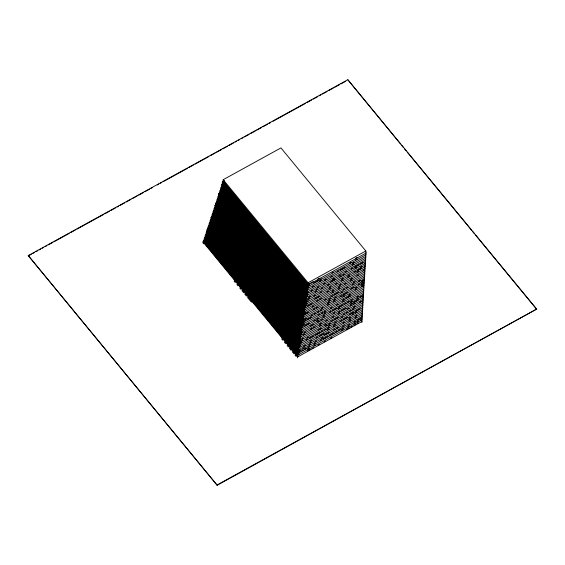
<?xml version="1.0" encoding="UTF-8"?>
<svg xmlns="http://www.w3.org/2000/svg" width="565" height="565" viewBox="0 0 565 565"><rect width="100%" height="100%" fill="white"/><g stroke="black" fill="none" stroke-linecap="round" stroke-linejoin="round"><path stroke-width="0.85" d="M28.25 255.585L347.821 79.736L536.679 309.09L217.179 485.264L28.25 255.585L217.179 485.264M28.321 255.91L31.414 254.215M32.954 253.36L34.5 252.513M36.04 251.665L37.587 250.818M39.133 249.963L40.673 249.116M42.22 248.268L43.759 247.413M45.306 246.566L46.853 245.719M48.392 244.871L53.025 242.321M54.572 241.467L69.234 233.402M70.78 232.547L75.413 230.004M76.953 229.15L103.197 214.707M104.744 213.86L109.377 211.31M110.917 210.463L115.55 207.913M117.096 207.065L118.636 206.211M120.183 205.363L124.816 202.814M126.355 201.966L130.988 199.417M132.535 198.569L137.161 196.02M138.708 195.172L143.341 192.623M144.88 191.775L149.513 189.226M151.06 188.371L152.599 187.524M157.232 184.974L158.779 184.126M160.319 183.279L161.865 182.424M163.405 181.577L187.34 168.412M188.88 167.558L193.513 165.015M195.059 164.161L208.951 156.519M210.498 155.665L215.124 153.115M216.67 152.268L221.303 149.718M222.843 148.87L227.476 146.321M229.023 145.473L233.656 142.924M235.195 142.076L236.742 141.222M238.282 140.374L239.828 139.527M241.375 138.679L242.915 137.825M244.461 136.977L249.094 134.428M250.634 133.58L255.267 131.031M256.814 130.183L261.44 127.634M262.986 126.786L267.619 124.236M269.159 123.382L270.706 122.534M273.022 121.263L305.439 103.423M306.986 102.569L311.619 100.026M313.158 99.172L317.791 96.622M319.338 95.775L320.878 94.927M322.424 94.072L327.057 91.53M328.597 90.675L333.23 88.126M334.777 87.278L339.403 84.729M340.949 83.881L345.582 81.332M223.182 179.705L280.946 147.917L365.816 250.994L366.254 252.943L308.497 284.725L223.627 181.655L223.182 179.705L308.059 282.775L308.497 284.725M365.703 252.703L366.141 254.653L308.236 286.519L223.14 183.173L222.702 181.224L224.249 180.376M365.59 254.405L366.028 256.355L307.967 288.305L222.659 184.698L222.215 182.749L223.747 181.909M365.484 256.115L365.922 258.064L307.706 290.099L222.172 186.217L221.734 184.268L223.267 183.427M364.82 266.362L365.265 268.311L306.138 300.848L219.255 195.335L218.81 193.385L220.35 192.538M364.715 268.071L365.152 270.021L305.87 302.642L218.761 196.853L218.323 194.904L219.863 194.056M364.079 278.333L364.517 280.282L304.302 313.42L215.823 205.964L215.385 204.014L216.932 203.167M361.685 281.306L363.973 280.042L364.411 281.991L304.041 315.214L215.329 207.482L214.891 205.533L216.423 204.692M363.161 293.744L363.599 295.693L301.957 329.614L211.381 219.608L210.943 217.659L212.482 216.812M362.469 305.736L362.914 307.685L300.135 342.235L207.892 230.209L207.454 228.26L208.986 227.42M362.377 307.452L362.815 309.401L299.874 344.036L207.397 231.721L206.952 229.771L208.492 228.924M362.278 309.168L362.716 311.117L299.62 345.844L206.896 233.232L206.451 231.283L207.991 230.435M203.372 243.819L202.934 241.869L204.466 241.022M308.059 282.775L365.816 250.994M308.236 286.519L307.791 284.569L313.201 281.596M317.834 279.046L319.373 278.192M355.668 258.226L357.207 257.372M307.967 288.305L307.53 286.356L309.825 285.099M313.646 282.994L318.229 280.473M319.755 279.633L321.28 278.792M331.98 272.902L333.505 272.062M349.551 263.234L351.077 262.393M355.66 259.872L357.186 259.031M307.706 290.099L307.268 288.15L308.801 287.303M319.522 281.405L321.054 280.558M337.143 271.709L338.675 270.868M340.208 270.028L344.798 267.492M352.461 263.283L353.994 262.435M312.381 286.978L313.921 286.137M324.67 280.219L326.203 279.371M330.815 276.836L332.347 275.995M352.313 265.006L353.852 264.159M307.445 291.886L307.007 289.937L221.247 185.786L221.685 187.735L307.445 291.886L365.809 259.773L365.371 257.824M365.152 261.242L365.59 263.191L306.922 295.474L306.484 293.525L308.801 292.246M311.11 290.975L312.657 290.128M317.29 287.578L318.837 286.723M323.463 284.181L325.009 283.326M332.728 279.082L334.275 278.227M338.901 275.685L340.448 274.83M345.081 272.281L346.62 271.433M351.253 268.884L352.8 268.036M354.34 267.189L358.973 264.639M360.519 263.784L362.836 262.513M307.183 293.68L306.746 291.731L220.76 187.305L221.198 189.254L307.183 293.68L365.696 261.482L365.258 259.533M365.039 262.944L365.477 264.9L306.661 297.268L306.223 295.318L307.748 294.471M316.153 289.852L317.678 289.012M330.666 281.864L335.25 279.343M339.833 276.822L341.359 275.981M342.884 275.141L344.417 274.3M355.11 268.41L356.635 267.57M364.934 264.653L365.371 266.602L306.399 299.055L305.955 297.105L307.487 296.265M315.15 292.048L316.683 291.208M321.273 288.68L322.806 287.839M327.403 285.311L328.936 284.463M360.336 267.181L361.868 266.341M308.765 297.211L310.305 296.364M341.79 279.039L343.322 278.199M347.927 275.663L349.467 274.816M354.071 272.281L355.611 271.433M357.144 270.593L361.755 268.057M307.741 299.422L309.281 298.574M313.9 296.032L315.44 295.191M320.058 292.649L321.605 291.801M329.303 287.564L330.843 286.716M335.462 284.174L337.001 283.326M341.62 280.784L343.16 279.936M347.779 277.394L349.318 276.546M357.016 272.309L358.556 271.461M363.062 270.635L364.609 269.78L365.047 271.73L305.609 304.436L305.171 302.487L308.257 300.792M329.098 289.322L330.645 288.475M364.503 271.49L364.941 273.446L305.347 306.237L304.909 304.288L307.205 303.024M314.839 298.821L319.423 296.3M327.064 292.091L328.597 291.25M339.29 285.367L340.815 284.527M350.752 279.061L352.278 278.22M356.861 275.699L358.387 274.858M364.397 273.206L364.835 275.155L305.086 308.031L304.648 306.082L306.943 304.818M332.227 290.904L333.753 290.064M338.35 287.536L339.883 286.688M344.481 284.16L346.013 283.319M350.611 280.791L352.136 279.943M364.291 274.915L364.729 276.864L304.825 309.825L304.387 307.876L305.926 307.028M307.459 306.188L312.064 303.652M316.675 301.117L318.208 300.269M319.748 299.422L321.28 298.581M332.036 292.663L333.569 291.815M338.181 289.28L339.713 288.44M353.408 282.557L354.947 281.709M312.353 306.795L313.9 305.947M324.706 300.001L326.252 299.146M330.885 296.604L332.425 295.749M333.971 294.902L338.605 292.352M343.238 289.803L344.777 288.955M346.324 288.108L347.871 287.253M352.496 284.704L354.043 283.856M358.676 281.306L360.216 280.459M304.563 311.619L304.125 309.669L215.872 202.496L216.317 204.445L304.563 311.619L364.623 278.573L364.185 276.624M304.041 315.214L303.603 313.264L305.898 312.007M328.823 299.386L330.348 298.546M341.048 292.663L342.581 291.822M363.874 281.758L364.312 283.708L303.779 317.014L303.341 315.065L308.702 312.113M313.3 309.585L314.832 308.737M316.365 307.897L317.897 307.056M328.625 301.152L330.158 300.305M334.755 297.776L336.288 296.936M350.844 288.927L353.909 287.239M358.507 284.711L360.039 283.863M361.572 283.023L363.104 282.175M327.665 303.334L329.197 302.487M333.809 299.951L335.342 299.111M339.953 296.569L341.493 295.728M343.026 294.881L347.637 292.345M355.314 288.115L356.854 287.274M361.466 284.739L362.998 283.891M321.301 308.49L322.848 307.643M327.467 305.1L329.007 304.253M333.625 301.71L335.165 300.863M342.87 296.625L344.41 295.778M355.194 289.838L356.734 288.99M361.353 286.448L362.892 285.6M303.518 318.808L303.08 316.859L213.909 208.563L214.347 210.512L303.518 318.808L364.206 285.417L363.768 283.468M363.563 286.893L364.001 288.842L302.995 322.41L302.558 320.461L306.421 318.335M311.054 315.786L312.6 314.938M314.14 314.084L315.687 313.236M317.233 312.389L318.773 311.534M320.32 310.686L321.866 309.839M348.888 294.965L350.434 294.118M303.257 320.609L302.819 318.66L213.415 210.081L213.853 212.03L303.257 320.609L364.107 287.126L363.662 285.177M363.606 289.252L363.902 290.551L302.741 324.211L302.296 322.262L305.354 320.574M306.887 319.734L311.47 317.212M342.821 299.959L344.346 299.118M345.879 298.278L350.462 295.756M363.507 290.968L363.796 292.267L302.48 326.012L302.035 324.056L304.337 322.792M318.137 315.199L319.67 314.359M321.203 313.511L322.735 312.671M324.268 311.831L325.8 310.983M330.398 308.455L331.93 307.607M336.528 305.079L338.061 304.231M342.665 301.703L344.198 300.863M363.26 292.027L363.698 293.977L302.219 327.806L301.781 325.857L304.083 324.593M324.063 313.596L325.602 312.749M301.957 329.614L301.519 327.658L303.059 326.81M304.599 325.963L309.224 323.42M313.843 320.878L315.383 320.03M316.93 319.183L318.469 318.335M323.088 315.786L324.635 314.938M329.254 312.396L330.793 311.548M332.34 310.701L336.959 308.158M338.499 307.311L343.125 304.768M344.664 303.913L346.204 303.066M347.75 302.219L349.29 301.371M350.83 300.524L352.369 299.676M356.995 297.134L358.535 296.286M316.704 320.962L318.25 320.108M322.89 317.558L324.43 316.711M338.336 309.055L339.883 308.207M350.696 302.254L352.242 301.406M356.875 298.857L358.422 298.002M359.969 297.155L362.285 295.876M310.178 326.21L313.236 324.529M317.827 322.001L319.352 321.16M320.885 320.32L322.417 319.479M333.124 313.582L334.657 312.742M350.717 303.899L352.249 303.059M353.782 302.219L358.372 299.69M301.696 331.415L301.258 329.466L210.441 219.178L210.886 221.127L301.696 331.415L363.5 297.402L363.062 295.453M362.857 298.878L363.302 300.834L301.173 335.017L300.735 333.068L303.038 331.803M338.315 312.389L339.855 311.541M341.387 310.701L345.985 308.165M350.59 305.637L352.122 304.789M353.655 303.949L355.187 303.101M301.435 333.216L300.997 331.267L209.947 220.689L210.385 222.638L301.435 333.216L363.401 299.118L362.956 297.169M362.765 300.594L363.203 302.543L300.912 336.818L300.474 334.868L302.014 334.021M304.323 332.757L305.856 331.909M310.475 329.367L312.007 328.519M313.547 327.679L315.086 326.831M319.698 324.289L321.238 323.448M325.85 320.906L327.389 320.058M332.001 317.523L333.541 316.675M338.153 314.133L339.692 313.293M347.383 309.055L348.923 308.215M359.686 302.289L361.226 301.442M303.299 334.974L304.839 334.127M319.493 326.069L321.033 325.221M353.415 307.402L354.954 306.555M324.691 324.868L326.238 324.013M330.878 321.464L332.418 320.609M333.964 319.762L338.605 317.212M343.245 314.656L344.791 313.808M346.338 312.954L347.878 312.106M349.424 311.251L350.971 310.404M352.518 309.556L354.064 308.702M300.658 338.626L300.213 336.676L208.457 225.23L208.895 227.179L300.658 338.626L363.104 304.26L362.666 302.31M301.993 339.021L303.525 338.174M318.067 330.172L321.132 328.484M325.723 325.956L327.255 325.115M328.788 324.275L330.32 323.434M341.034 317.537L342.567 316.69M300.396 340.427L299.959 338.477L207.955 226.749L208.393 228.698L300.396 340.427L363.005 305.976L362.568 304.027M299.874 344.036L299.436 342.086L302.508 340.398M307.113 337.863L308.645 337.015M328.604 326.04L330.137 325.193M334.741 322.657L336.281 321.817M349.325 314.634L353.93 312.099M355.47 311.251L360.075 308.723M299.62 345.844L299.175 343.894L301.484 342.623M306.103 340.081L307.643 339.233M309.182 338.386L313.801 335.85M315.341 335.003L319.952 332.46M321.492 331.613L323.032 330.765M324.571 329.918L326.111 329.07M327.651 328.223L329.19 327.375M333.809 324.84L335.349 323.992M339.961 321.45L341.5 320.602M343.04 319.755L347.659 317.212M352.278 314.677L353.817 313.829M355.35 312.982L356.889 312.134M362.186 310.884L362.624 312.833L299.358 347.645L298.92 345.695L300.46 344.848M327.467 329.988L329.007 329.141M333.64 326.591L335.179 325.744M349.071 318.102L350.611 317.255M362.087 312.6L362.532 314.55L299.097 349.453L298.659 347.503L300.185 346.663M310.121 341.196L311.647 340.356M316.238 337.835L317.763 336.994M319.296 336.154L323.879 333.625M342.983 323.116L344.509 322.276M349.099 319.748L350.625 318.907M355.208 316.386L356.741 315.545M303.765 346.359L305.298 345.519M309.895 342.99L311.428 342.143M324.451 334.974L329.049 332.446M333.647 329.918L335.179 329.07M336.712 328.23L338.244 327.389M348.972 321.485L350.505 320.638M355.103 318.109L356.635 317.269M361.904 316.033L362.342 317.982L298.581 353.069L298.136 351.119L300.446 349.848M302.748 348.584L304.288 347.736M308.893 345.201L310.432 344.353M315.044 341.818L316.577 340.97M321.188 338.435L322.721 337.595M342.694 326.598L344.233 325.758M298.836 351.261L298.398 349.311L204.947 235.824L205.392 237.773L298.836 351.261L362.433 316.266L361.995 314.317M357.186 320.291L361.812 317.749L362.25 319.698L298.32 354.877L297.882 352.927L300.192 351.656M301.731 350.809L303.271 349.961M304.81 349.114L306.35 348.266M307.897 347.419L309.436 346.571M314.055 344.029L315.595 343.181M320.214 340.639L321.76 339.791M323.3 338.944L327.919 336.401M329.459 335.554L334.085 333.004M335.624 332.156L337.164 331.309M338.703 330.461L340.243 329.614M341.783 328.766L343.322 327.919M347.948 325.376L349.488 324.529M354.107 321.986L355.646 321.139M360.173 320.313L361.72 319.465L362.158 321.414L298.059 356.685L297.621 354.735L299.168 353.888M307.664 349.212L309.203 348.365M313.836 345.815L315.383 344.961M341.641 330.511L343.181 329.663M347.814 327.114L349.361 326.266M353.994 323.717L355.54 322.862M357.08 322.015L358.627 321.167M307.311 351.07L310.369 349.389M311.901 348.548L313.427 347.701M318.017 345.18L319.55 344.339M324.141 341.811L325.666 340.97M330.257 338.442L331.789 337.602M346.324 329.6L349.382 327.919M350.914 327.079L352.447 326.238M353.973 325.391L355.505 324.55M357.038 323.71L358.563 322.869M217.101 484.94L536.679 309.09M400.571 144.033L347.821 79.736M401.694 145.396L403.375 147.437M404.498 148.8L406.179 150.841M407.301 152.197L471.747 230.464M472.863 231.827L474.543 233.868M475.666 235.231L536.75 309.415M222.702 181.224L307.791 284.569M222.215 182.749L307.53 286.356M221.734 184.268L307.268 288.15M306.484 293.525L220.272 188.83L220.717 190.779L306.922 295.474M306.223 295.318L219.785 190.349L220.23 192.298L306.661 297.268M305.955 297.105L219.298 191.867L219.743 193.816L306.399 299.055M218.81 193.385L305.693 298.899L306.138 300.848M218.323 194.904L305.432 300.693L305.87 302.642M305.171 302.487L217.836 196.422L218.274 198.371L305.609 304.436M304.909 304.288L217.348 197.941L217.786 199.89L305.347 306.237M304.648 306.082L216.854 199.459L217.299 201.408L305.086 308.031M304.387 307.876L216.367 200.978L216.805 202.927L304.825 309.825M215.385 204.014L303.864 311.47L304.302 313.42M214.891 205.533L303.603 313.264M303.341 315.065L214.403 207.051L214.841 209.001L303.779 317.014M302.558 320.461L212.92 211.6L213.358 213.549L302.995 322.41M302.296 322.262L212.426 213.111L212.864 215.06L302.741 324.211M302.035 324.056L211.931 214.629L212.369 216.579L302.48 326.012M301.781 325.857L211.437 216.148L211.875 218.097L302.219 327.806M210.943 217.659L301.519 327.658M300.735 333.068L209.453 222.2L209.89 224.157L301.173 335.017M300.474 334.868L208.951 223.719L209.389 225.668L300.912 336.818M207.454 228.26L299.697 340.285L300.135 342.235M206.952 229.771L299.436 342.086M206.451 231.283L299.175 343.894M298.92 345.695L205.957 232.794L206.395 234.75L299.358 347.645M298.659 347.503L205.455 234.313L205.893 236.262L299.097 349.453M298.136 351.119L204.445 237.335L204.883 239.285L298.581 353.069M297.882 352.927L203.944 238.847L204.382 240.796L298.32 354.877M297.621 354.735L203.442 240.358L203.88 242.307L298.059 356.685M202.934 241.869L297.36 356.543L297.656 357.843M234.108 281.137L235.224 282.493M236.897 284.534L238.02 285.89M239.694 287.924L240.81 289.28M241.926 290.636L243.607 292.677M244.723 294.033L246.397 296.067M247.512 297.423L251.425 302.176M281.596 338.816L282.719 340.172M284.393 342.206L285.509 343.569M287.19 345.603L288.305 346.959M289.421 348.315L291.095 350.349M292.218 351.705L293.892 353.747M295.008 355.103L296.124 356.459M361.628 321.181L361.918 322.481"/></g></svg>
